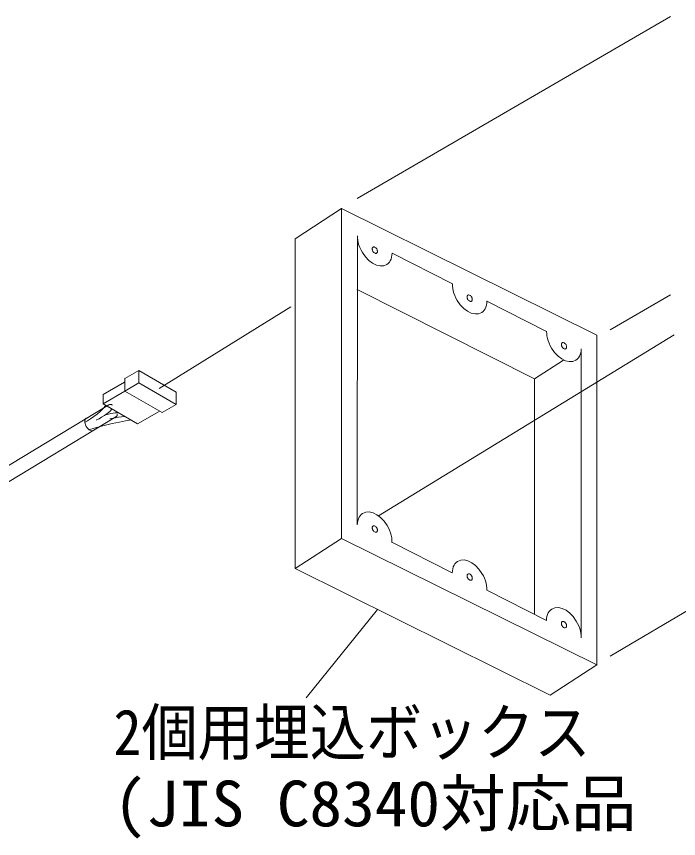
# Model space of a CAD drawing. Units: millimetres on the paper. Extents: x -305 to 305, y -152 to 152.
# Drawn here: x -128.1 to -93.27, y 37.67 to 80.88 of the extents above; entities that cross this region are included whole.
import ezdxf
from ezdxf.enums import TextEntityAlignment as Align

# ---------------------------------------------------------------- set-up
doc = ezdxf.new("R2010")
doc.units = ezdxf.units.MM
doc.layers.add('0-0_PV', color=7, linetype='Continuous', lineweight=9)
doc.styles.add('ＭＳ ゴシック', font='')
doc.styles.get('ＭＳ ゴシック').set_extended_font_data('MS Gothic')

msp = doc.modelspace()

# ---------------------------------------------------------------- linework, layer by layer
at = {"layer": '0-0_PV'}
for p, q in [((-93.69, 80.884), (-110.174, 71.313)), ((-110.165, 54.163), (-110.16, 69.36)), ((-108.332, 68.437), (-105.161, 66.834)), ((-100.839, 61.835), (-110.165, 66.541)), ((-93.69, 66.247), (-96.858, 64.414)), ((-103.343, 65.917), (-100.206, 64.333)), ((-113.659, 65.613), (-120.581, 61.33)), ((-93.501, 64.144), (-109.054, 54.642)), ((-98.389, 63.417), (-98.393, 48.222)), ((-99.316, 62.82), (-100.839, 61.835)), ((-100.839, 49.455), (-100.839, 61.835)), ((-122.402, 61.193), (-121.662, 61.621)), ((-123.539, 60.516), (-122.402, 61.193)), ((-151.662, 43.299), (-123.229, 60.477)), ((-122.862, 59.839), (-151.292, 42.659)), ((-80.265, 57.066), (-96.858, 47.255)), ((-110.988, 53.448), (-113.436, 51.865)), ((-105.175, 51.645), (-108.342, 53.244)), ((-100.214, 49.14), (-103.352, 50.724)), ((-112.858, 45.073), (-109.107, 49.718))]:
    msp.add_line(p, q, dxfattribs=at)
msp.add_lwpolyline([(-97.568, 46.796), (-97.568, 64.134), (-110.988, 70.787), (-113.436, 69.204), (-113.436, 51.865), (-100.016, 45.211)], close=True, dxfattribs=at)
for points in [[(-110.988, 70.787), (-110.988, 53.448), (-97.568, 46.796)], [(-110.16, 69.36), (-110.157, 69.241), (-110.143, 69.118), (-110.117, 68.991), (-110.079, 68.862), (-110.03, 68.732), (-109.97, 68.603), (-109.899, 68.475)], [(-109.337, 68.756), (-109.348, 68.748), (-109.358, 68.739), (-109.366, 68.727), (-109.371, 68.714), (-109.376, 68.7), (-109.378, 68.684), (-109.379, 68.667)], [(-109.145, 68.665), (-109.169, 68.699), (-109.196, 68.727), (-109.226, 68.748), (-109.256, 68.762), (-109.285, 68.769), (-109.313, 68.767), (-109.337, 68.756)], [(-109.899, 68.475), (-109.737, 68.246), (-109.555, 68.057), (-109.36, 67.912), (-109.161, 67.815), (-108.964, 67.77), (-108.778, 67.78), (-108.61, 67.85)], [(-109.379, 68.667), (-109.379, 68.649), (-109.377, 68.631), (-109.373, 68.613), (-109.368, 68.593), (-109.361, 68.574), (-109.352, 68.555), (-109.341, 68.536)], [(-109.341, 68.536), (-109.317, 68.502), (-109.29, 68.473), (-109.26, 68.452), (-109.23, 68.437), (-109.201, 68.431), (-109.173, 68.432), (-109.149, 68.443)], [(-109.149, 68.443), (-109.139, 68.451), (-109.13, 68.461), (-109.122, 68.472), (-109.116, 68.485), (-109.111, 68.499), (-109.108, 68.515), (-109.107, 68.531)], [(-109.107, 68.531), (-109.107, 68.549), (-109.109, 68.567), (-109.112, 68.586), (-109.118, 68.606), (-109.125, 68.626), (-109.134, 68.645), (-109.145, 68.665)], [(-108.61, 67.85), (-108.54, 67.904), (-108.48, 67.971), (-108.43, 68.047), (-108.39, 68.133), (-108.361, 68.228), (-108.342, 68.329), (-108.332, 68.437)], [(-105.161, 66.834), (-105.158, 66.715), (-105.145, 66.592), (-105.121, 66.466), (-105.085, 66.338), (-105.039, 66.209), (-104.98, 66.08), (-104.91, 65.952)], [(-104.348, 66.234), (-104.359, 66.226), (-104.368, 66.216), (-104.376, 66.205), (-104.381, 66.192), (-104.386, 66.178), (-104.389, 66.162), (-104.391, 66.146)], [(-104.391, 66.146), (-104.39, 66.128), (-104.387, 66.109), (-104.384, 66.09), (-104.378, 66.071), (-104.371, 66.052), (-104.362, 66.032), (-104.351, 66.014)], [(-104.154, 66.141), (-104.178, 66.175), (-104.206, 66.204), (-104.236, 66.225), (-104.266, 66.24), (-104.295, 66.247), (-104.323, 66.245), (-104.348, 66.234)], [(-104.117, 66.006), (-104.116, 66.025), (-104.118, 66.044), (-104.122, 66.063), (-104.128, 66.082), (-104.135, 66.102), (-104.144, 66.122), (-104.154, 66.141)], [(-104.91, 65.952), (-104.748, 65.723), (-104.565, 65.534), (-104.37, 65.389), (-104.171, 65.292), (-103.974, 65.247), (-103.788, 65.258), (-103.621, 65.327)], [(-104.351, 66.014), (-104.327, 65.979), (-104.3, 65.951), (-104.271, 65.929), (-104.241, 65.915), (-104.211, 65.908), (-104.183, 65.91), (-104.158, 65.921)], [(-104.158, 65.921), (-104.147, 65.929), (-104.138, 65.938), (-104.131, 65.949), (-104.125, 65.962), (-104.121, 65.976), (-104.118, 65.991), (-104.117, 66.006)], [(-103.621, 65.327), (-103.55, 65.382), (-103.49, 65.449), (-103.44, 65.525), (-103.4, 65.612), (-103.37, 65.706), (-103.351, 65.809), (-103.343, 65.917)], [(-100.206, 64.333), (-100.203, 64.214), (-100.189, 64.092), (-100.164, 63.965), (-100.127, 63.837), (-100.079, 63.707), (-100.02, 63.577), (-99.95, 63.449)], [(-99.387, 63.731), (-99.398, 63.723), (-99.407, 63.713), (-99.415, 63.702), (-99.421, 63.689), (-99.425, 63.675), (-99.428, 63.659), (-99.43, 63.642)], [(-99.43, 63.642), (-99.43, 63.624), (-99.427, 63.606), (-99.424, 63.588), (-99.418, 63.569), (-99.41, 63.549), (-99.401, 63.53), (-99.39, 63.511)], [(-99.194, 63.639), (-99.219, 63.673), (-99.246, 63.702), (-99.276, 63.723), (-99.306, 63.738), (-99.335, 63.744), (-99.363, 63.742), (-99.387, 63.731)], [(-99.156, 63.505), (-99.156, 63.523), (-99.158, 63.541), (-99.162, 63.56), (-99.167, 63.58), (-99.175, 63.6), (-99.184, 63.619), (-99.194, 63.639)], [(-99.95, 63.449), (-99.787, 63.22), (-99.605, 63.031), (-99.41, 62.886), (-99.211, 62.789), (-99.015, 62.744), (-98.829, 62.754), (-98.662, 62.823)], [(-99.39, 63.511), (-99.367, 63.476), (-99.34, 63.448), (-99.31, 63.426), (-99.28, 63.411), (-99.251, 63.404), (-99.223, 63.406), (-99.198, 63.416)], [(-99.198, 63.416), (-99.187, 63.425), (-99.179, 63.435), (-99.171, 63.447), (-99.165, 63.46), (-99.161, 63.474), (-99.158, 63.489), (-99.156, 63.505)], [(-98.662, 62.823), (-98.591, 62.879), (-98.531, 62.946), (-98.482, 63.024), (-98.443, 63.11), (-98.415, 63.205), (-98.397, 63.308), (-98.389, 63.417)], [(-122.402, 61.85), (-121.662, 62.28), (-119.691, 61.14), (-119.691, 60.481), (-120.429, 60.06)], [(-121.662, 62.28), (-121.662, 61.621), (-119.691, 60.481)], [(-120.429, 60.061), (-122.402, 61.194), (-122.402, 61.851)], [(-120.593, 60.118), (-121.722, 59.472), (-123.539, 60.516), (-123.539, 61.007), (-122.408, 61.659)], [(-123.401, 60.443), (-123.537, 60.277), (-123.692, 60.123), (-123.858, 59.981), (-124.029, 59.853), (-124.199, 59.738), (-124.361, 59.636), (-124.508, 59.549)], [(-123.079, 60.242), (-123.181, 60.128), (-123.318, 60.015), (-123.471, 59.909), (-123.621, 59.815), (-123.752, 59.741), (-123.843, 59.692), (-123.878, 59.674)], [(-123.229, 60.477), (-123.206, 60.487), (-123.182, 60.493), (-123.157, 60.495), (-123.13, 60.492), (-123.102, 60.485), (-123.074, 60.474), (-123.046, 60.46)], [(-124.42, 59.337), (-124.458, 59.413), (-124.483, 59.488), (-124.496, 59.56), (-124.496, 59.626), (-124.483, 59.683), (-124.458, 59.73), (-124.42, 59.763)], [(-124.231, 59.167), (-123.878, 59.282), (-123.478, 59.388), (-123.067, 59.482), (-122.683, 59.561), (-122.363, 59.622), (-122.143, 59.66), (-122.062, 59.674)], [(-123.385, 59.95), (-123.253, 59.985), (-123.123, 60.012), (-123.003, 60.031), (-122.897, 60.044), (-122.814, 60.052), (-122.76, 60.056), (-122.74, 60.057)], [(-122.402, 59.856), (-122.571, 59.84), (-122.732, 59.818), (-122.878, 59.795), (-123.003, 59.772), (-123.1, 59.752), (-123.163, 59.738), (-123.185, 59.733)], [(-122.787, 59.96), (-122.792, 59.938), (-122.799, 59.917), (-122.808, 59.897), (-122.818, 59.88), (-122.831, 59.864), (-122.845, 59.85), (-122.862, 59.839)], [(-124.051, 59.123), (-124.098, 59.107), (-124.151, 59.109), (-124.208, 59.127), (-124.265, 59.16), (-124.321, 59.207), (-124.374, 59.266), (-124.42, 59.337)], [(-109.885, 54.76), (-109.956, 54.704), (-110.017, 54.636), (-110.067, 54.558), (-110.108, 54.471), (-110.137, 54.375), (-110.156, 54.272), (-110.165, 54.163)], [(-108.596, 54.134), (-108.759, 54.363), (-108.942, 54.552), (-109.137, 54.697), (-109.336, 54.794), (-109.533, 54.839), (-109.718, 54.829), (-109.885, 54.76)], [(-109.337, 54.1), (-109.348, 54.092), (-109.358, 54.082), (-109.366, 54.07), (-109.371, 54.057), (-109.376, 54.043), (-109.378, 54.027), (-109.379, 54.011)], [(-109.145, 54.006), (-109.169, 54.041), (-109.196, 54.069), (-109.226, 54.091), (-109.256, 54.105), (-109.285, 54.112), (-109.313, 54.11), (-109.337, 54.1)], [(-108.342, 53.244), (-108.344, 53.363), (-108.357, 53.487), (-108.382, 53.615), (-108.419, 53.744), (-108.467, 53.875), (-108.526, 54.005), (-108.596, 54.134)], [(-109.379, 54.011), (-109.379, 53.993), (-109.377, 53.974), (-109.373, 53.955), (-109.368, 53.936), (-109.361, 53.916), (-109.352, 53.897), (-109.341, 53.879)], [(-109.341, 53.879), (-109.317, 53.845), (-109.29, 53.816), (-109.26, 53.795), (-109.23, 53.78), (-109.201, 53.773), (-109.173, 53.774), (-109.149, 53.783)], [(-109.149, 53.783), (-109.139, 53.792), (-109.13, 53.803), (-109.122, 53.815), (-109.116, 53.828), (-109.111, 53.842), (-109.108, 53.857), (-109.107, 53.873)], [(-109.107, 53.873), (-109.107, 53.891), (-109.109, 53.909), (-109.112, 53.928), (-109.118, 53.948), (-109.125, 53.967), (-109.134, 53.987), (-109.145, 54.006)], [(-103.606, 51.61), (-103.768, 51.84), (-103.951, 52.029), (-104.145, 52.174), (-104.345, 52.271), (-104.542, 52.316), (-104.728, 52.306), (-104.896, 52.237)], [(-104.896, 52.237), (-104.967, 52.181), (-105.028, 52.114), (-105.078, 52.037), (-105.118, 51.95), (-105.147, 51.855), (-105.166, 51.753), (-105.175, 51.645)], [(-104.348, 51.577), (-104.359, 51.569), (-104.368, 51.559), (-104.376, 51.547), (-104.381, 51.534), (-104.386, 51.52), (-104.389, 51.504), (-104.391, 51.488)], [(-104.391, 51.488), (-104.39, 51.47), (-104.387, 51.452), (-104.384, 51.433), (-104.378, 51.414), (-104.371, 51.394), (-104.362, 51.375), (-104.351, 51.355)], [(-104.154, 51.484), (-104.178, 51.519), (-104.206, 51.547), (-104.236, 51.568), (-104.266, 51.583), (-104.295, 51.589), (-104.323, 51.587), (-104.348, 51.577)], [(-104.117, 51.35), (-104.116, 51.368), (-104.118, 51.386), (-104.122, 51.405), (-104.128, 51.425), (-104.135, 51.445), (-104.144, 51.465), (-104.154, 51.484)], [(-103.352, 50.724), (-103.354, 50.843), (-103.368, 50.967), (-103.393, 51.094), (-103.429, 51.222), (-103.476, 51.352), (-103.535, 51.482), (-103.606, 51.61)], [(-104.351, 51.355), (-104.327, 51.321), (-104.3, 51.293), (-104.271, 51.271), (-104.241, 51.257), (-104.211, 51.25), (-104.183, 51.252), (-104.158, 51.262)], [(-104.158, 51.262), (-104.147, 51.27), (-104.138, 51.28), (-104.131, 51.292), (-104.125, 51.305), (-104.121, 51.319), (-104.118, 51.334), (-104.117, 51.35)], [(-99.936, 49.734), (-100.007, 49.678), (-100.068, 49.611), (-100.118, 49.534), (-100.158, 49.447), (-100.187, 49.352), (-100.206, 49.249), (-100.214, 49.14)], [(-98.646, 49.108), (-98.808, 49.338), (-98.99, 49.527), (-99.185, 49.673), (-99.385, 49.77), (-99.582, 49.815), (-99.768, 49.804), (-99.936, 49.734)], [(-99.387, 49.075), (-99.398, 49.067), (-99.407, 49.056), (-99.415, 49.045), (-99.421, 49.032), (-99.425, 49.018), (-99.428, 49.002), (-99.43, 48.985)], [(-99.43, 48.985), (-99.43, 48.967), (-99.427, 48.948), (-99.424, 48.929), (-99.418, 48.91), (-99.41, 48.891), (-99.401, 48.873), (-99.39, 48.854)], [(-99.39, 48.854), (-99.367, 48.819), (-99.34, 48.791), (-99.31, 48.769), (-99.28, 48.754), (-99.251, 48.748), (-99.223, 48.749), (-99.198, 48.759)], [(-99.194, 48.979), (-99.219, 49.014), (-99.246, 49.043), (-99.276, 49.065), (-99.306, 49.08), (-99.335, 49.087), (-99.363, 49.086), (-99.387, 49.075)], [(-99.198, 48.759), (-99.187, 48.767), (-99.179, 48.777), (-99.171, 48.789), (-99.165, 48.802), (-99.161, 48.816), (-99.158, 48.831), (-99.156, 48.847)], [(-99.156, 48.847), (-99.156, 48.865), (-99.158, 48.884), (-99.162, 48.903), (-99.167, 48.923), (-99.175, 48.942), (-99.184, 48.961), (-99.194, 48.979)], [(-98.393, 48.222), (-98.395, 48.34), (-98.408, 48.464), (-98.433, 48.591), (-98.468, 48.719), (-98.516, 48.849), (-98.575, 48.979), (-98.646, 49.108)]]:
    msp.add_lwpolyline(points, dxfattribs=at)
for centre, radius, start, end in [((-93.69, 80.884), 0.0009, 300.1408, 120.1408), ((-110.174, 71.313), 0.0009, 120.1408, 300.1408), ((-110.988, 70.787), 0.0009, 0, 180), ((-110.16, 69.36), 0.0009, 1.334, 181.334), ((-110.16, 69.36), 0.0009, 359.9805, 179.9805), ((-109.337, 68.756), 0.0009, 113.7054, 293.7054), ((-109.337, 68.756), 0.0009, 303.7075, 123.7075), ((-109.899, 68.475), 0.0009, 35.2076, 215.2076), ((-109.899, 68.475), 0.0009, 209.1087, 29.1088), ((-109.379, 68.667), 0.0009, 2.1338, 182.1338), ((-109.379, 68.667), 0.0009, 176.0738, 356.0738), ((-109.341, 68.536), 0.0009, 35.2022, 215.2021), ((-109.341, 68.536), 0.0009, 209.6429, 29.6429), ((-109.149, 68.443), 0.0009, 127.5847, 307.5847), ((-109.149, 68.443), 0.0009, 292.919, 112.919), ((-109.145, 68.665), 0.0009, 29.2043, 209.2043), ((-109.145, 68.665), 0.0009, 215.4435, 35.4435), ((-109.107, 68.531), 0.0009, 354.159, 174.159), ((-109.107, 68.531), 0.0009, 181.0458, 1.0458), ((-108.332, 68.437), 0.0009, 355.2018, 175.2018), ((-108.332, 68.437), 0.0009, 63.1779, 243.1779), ((-108.61, 67.85), 0.0009, 127.8407, 307.8407), ((-108.61, 67.85), 0.0009, 292.4434, 112.4434), ((-105.161, 66.834), 0.0009, 1.1146, 181.1146), ((-105.161, 66.834), 0.0009, 243.1779, 63.1779), ((-110.165, 66.541), 0.0009, 63.222, 243.222), ((-104.391, 66.146), 0.0009, 2.3934, 182.3934), ((-104.391, 66.146), 0.0009, 174.4622, 354.4622), ((-104.348, 66.234), 0.0009, 113.7332, 293.7332), ((-104.348, 66.234), 0.0009, 306.5458, 126.5458), ((-104.154, 66.141), 0.0009, 27.5436, 207.5436), ((-104.154, 66.141), 0.0009, 215.4916, 35.4916), ((-93.69, 66.247), 0.0009, 300.055, 120.055), ((-104.91, 65.952), 0.0009, 35.3578, 215.3578), ((-104.91, 65.952), 0.0009, 208.6667, 28.6667), ((-104.351, 66.014), 0.0009, 35.0383, 215.0383), ((-104.351, 66.014), 0.0009, 209.5187, 29.5187), ((-104.158, 65.921), 0.0009, 125.5689, 305.5689), ((-104.158, 65.921), 0.0009, 292.9952, 112.9952), ((-104.117, 66.006), 0.0009, 354.6024, 174.6024), ((-104.117, 66.006), 0.0009, 179.3204, 359.3204), ((-103.343, 65.917), 0.0009, 355.4019, 175.4019), ((-103.343, 65.917), 0.0009, 63.2013, 243.2013), ((-113.659, 65.613), 0.0009, 301.7486, 121.7486), ((-103.621, 65.327), 0.0009, 127.8221, 307.822), ((-103.621, 65.327), 0.0009, 292.6403, 112.6403), ((-96.858, 64.414), 0.0009, 120.055, 300.055), ((-100.206, 64.333), 0.0009, 1.4126, 181.4126), ((-100.206, 64.333), 0.0009, 243.2013, 63.2013), ((-93.501, 64.144), 0.0009, 301.424, 121.424), ((-99.43, 63.642), 0.0009, 0.3741, 180.3741), ((-99.43, 63.642), 0.0009, 175.7675, 355.7675), ((-99.387, 63.731), 0.0009, 114.3032, 294.3032), ((-99.387, 63.731), 0.0009, 307.1157, 127.1157), ((-99.194, 63.639), 0.0009, 27.8586, 207.8586), ((-99.194, 63.639), 0.0009, 215.5114, 35.5114), ((-99.95, 63.449), 0.0009, 35.2996, 215.2996), ((-99.95, 63.449), 0.0009, 208.7621, 28.7621), ((-99.39, 63.511), 0.0009, 34.4019, 214.4019), ((-99.39, 63.511), 0.0009, 209.2992, 29.2992), ((-99.198, 63.416), 0.0009, 130.4815, 310.4816), ((-99.198, 63.416), 0.0009, 291.8435, 111.8435), ((-99.156, 63.505), 0.0009, 352.981, 172.981), ((-99.156, 63.505), 0.0009, 180.355, 0.355), ((-98.389, 63.417), 0.0009, 355.7607, 175.7607), ((-98.389, 63.417), 0.0009, 359.9844, 179.9844), ((-99.316, 62.82), 0.0009, 302.9048, 122.9048), ((-98.662, 62.823), 0.0009, 128.2408, 308.2408), ((-98.662, 62.823), 0.0009, 292.4804, 112.4804), ((-121.662, 62.28), 0.0009, 0, 180), ((-122.402, 61.851), 0.0015, 0, 180), ((-122.402, 61.85), 0.0009, 120.1119, 300.1119), ((-100.839, 61.835), 0.0009, 122.9048, 302.9048), ((-100.839, 61.835), 0.0009, 0, 180), ((-100.839, 61.835), 0.0009, 243.222, 63.222), ((-122.408, 61.659), 0.0009, 299.9756, 119.9756), ((-121.662, 61.621), 0.0009, 300.052, 120.052), ((-122.402, 61.193), 0.0009, 120.052, 300.052), ((-122.402, 61.193), 0.0009, 300.7623, 120.7623), ((-120.581, 61.33), 0.0009, 121.7486, 301.7486), ((-123.539, 60.516), 0.0009, 120.7623, 300.7623), ((-123.401, 60.443), 0.0009, 320.6111, 140.6111), ((-123.229, 60.477), 0.0009, 114.9994, 294.9994), ((-123.229, 60.477), 0.0009, 301.1379, 121.1379), ((-123.079, 60.242), 0.0009, 318.0331, 138.0331), ((-123.046, 60.46), 0.0009, 242.9536, 62.9536), ((-120.593, 60.118), 0.0009, 299.7943, 119.7943), ((-119.691, 60.481), 0.0009, 239.9551, 59.9551), ((-124.42, 59.763), 0.0009, 311.2223, 131.2223), ((-123.878, 59.674), 0.0009, 117.1577, 297.1577), ((-123.385, 59.95), 0.0009, 104.8442, 284.8442), ((-123.185, 59.733), 0.0009, 103.0952, 283.0952), ((-122.862, 59.839), 0.0009, 123.5391, 303.5391), ((-122.862, 59.839), 0.0009, 301.1452, 121.1452), ((-122.787, 59.96), 0.0009, 347.7208, 167.7209), ((-122.74, 60.057), 0.0009, 273.2396, 93.2396), ((-122.402, 59.856), 0.0009, 275.504, 95.504), ((-122.062, 59.674), 0.0009, 279.506, 99.506), ((-120.429, 60.061), 0.0015, 240.1333, 60.1332), ((-120.429, 60.06), 0.0009, 119.6843, 299.6843), ((-124.508, 59.549), 0.0009, 120.5671, 300.5671), ((-124.42, 59.337), 0.0009, 33.3856, 213.3856), ((-124.42, 59.337), 0.0009, 206.3655, 26.3655), ((-124.231, 59.167), 0.0009, 108.0516, 288.0516), ((-124.051, 59.123), 0.0009, 288.4638, 108.4638), ((-109.885, 54.76), 0.0009, 112.5582, 292.5582), ((-109.885, 54.76), 0.0009, 308.3122, 128.3122), ((-109.054, 54.642), 0.0009, 121.424, 301.424), ((-110.165, 54.163), 0.0009, 175.581, 355.581), ((-110.165, 54.163), 0.0009, 179.9805, 359.9805), ((-109.337, 54.1), 0.0009, 112.9175, 292.9175), ((-109.337, 54.1), 0.0009, 305.687, 125.687), ((-108.596, 54.134), 0.0009, 28.6233, 208.6233), ((-108.596, 54.134), 0.0009, 215.3362, 35.3362), ((-109.379, 54.011), 0.0009, 2.0542, 182.0542), ((-109.379, 54.011), 0.0009, 176.0324, 356.0324), ((-109.341, 53.879), 0.0009, 35.4009, 215.4009), ((-109.341, 53.879), 0.0009, 210.1163, 30.1163), ((-109.149, 53.783), 0.0009, 131.4756, 311.4756), ((-109.149, 53.783), 0.0009, 290.9437, 110.9437), ((-109.145, 54.006), 0.0009, 29.2249, 209.2249), ((-109.145, 54.006), 0.0009, 215.1269, 35.1269), ((-109.107, 53.873), 0.0009, 354.1068, 174.1068), ((-109.107, 53.873), 0.0009, 181.0636, 1.0636), ((-110.988, 53.448), 0.0009, 302.8902, 122.8902), ((-108.342, 53.244), 0.0009, 63.1998, 243.1998), ((-108.342, 53.244), 0.0009, 180.9053, 0.9053), ((-113.436, 51.865), 0.0009, 122.8902, 302.8902), ((-104.896, 52.237), 0.0009, 112.4352, 292.4352), ((-104.896, 52.237), 0.0009, 308.0052, 128.0052), ((-105.175, 51.645), 0.0009, 175.4194, 355.4194), ((-105.175, 51.645), 0.0009, 243.1998, 63.1998), ((-104.391, 51.488), 0.0009, 2.4853, 182.4853), ((-104.391, 51.488), 0.0009, 174.4541, 354.4541), ((-104.348, 51.577), 0.0009, 113.3445, 293.3446), ((-104.348, 51.577), 0.0009, 306.7898, 126.7898), ((-104.154, 51.484), 0.0009, 27.0551, 207.055), ((-104.154, 51.484), 0.0009, 215.5575, 35.5575), ((-103.606, 51.61), 0.0009, 28.8876, 208.8876), ((-103.606, 51.61), 0.0009, 215.1498, 35.1498), ((-104.351, 51.355), 0.0009, 35.0697, 215.0696), ((-104.351, 51.355), 0.0009, 208.572, 28.5721), ((-104.158, 51.262), 0.0009, 126.9253, 306.9253), ((-104.158, 51.262), 0.0009, 292.3386, 112.3386), ((-104.117, 51.35), 0.0009, 354.7049, 174.7049), ((-104.117, 51.35), 0.0009, 179.2997, 359.2996), ((-103.352, 50.724), 0.0009, 63.2089, 243.2089), ((-103.352, 50.724), 0.0009, 181.164, 1.164), ((-109.107, 49.718), 0.0009, 321.0754, 141.0753), ((-99.936, 49.734), 0.0009, 112.6346, 292.6345), ((-99.936, 49.734), 0.0009, 308.1298, 128.1298), ((-100.839, 49.455), 0.0009, 180, 0), ((-100.214, 49.14), 0.0009, 175.6261, 355.6261), ((-100.214, 49.14), 0.0009, 243.2089, 63.2089), ((-99.43, 48.985), 0.0009, 0.361, 180.361), ((-99.43, 48.985), 0.0009, 175.7651, 355.7651), ((-99.39, 48.854), 0.0009, 34.403, 214.403), ((-99.39, 48.854), 0.0009, 210.0805, 30.0805), ((-99.387, 49.075), 0.0009, 113.0611, 293.0611), ((-99.387, 49.075), 0.0009, 308.9649, 128.9649), ((-99.194, 48.979), 0.0009, 29.3609, 209.3609), ((-99.194, 48.979), 0.0009, 215.1642, 35.1642), ((-99.156, 48.847), 0.0009, 353.1628, 173.1628), ((-99.156, 48.847), 0.0009, 180.3522, 0.3522), ((-98.646, 49.108), 0.0009, 28.9823, 208.9823), ((-98.646, 49.108), 0.0009, 215.0672, 35.0672), ((-99.198, 48.759), 0.0009, 127.198, 307.198), ((-99.198, 48.759), 0.0009, 292.2216, 112.2216), ((-98.393, 48.222), 0.0009, 180.9573, 0.9573), ((-98.393, 48.222), 0.0009, 179.9844, 359.9844), ((-96.858, 47.255), 0.0009, 120.5923, 300.5923), ((-97.568, 46.796), 0.0009, 243.6294, 63.6294), ((-112.858, 45.073), 0.0009, 141.0753, 321.0754)]:
    msp.add_arc(centre, radius, start, end, dxfattribs=at)

# ---------------------------------------------------------------- texts
at = {"layer": '0-0_PV', "style": 'ＭＳ ゴシック'}
for s, width, p in [('2個用埋込ボックス', 0.9, (-122.99, 41.339)), ('(JIS C8340対応品\u3000現場手配）', 1.05, (-122.99, 37.593))]:
    msp.add_text(s, height=2.405, dxfattribs=dict(at, width=width)).set_placement(p, align=Align.BOTTOM_LEFT)

doc.saveas('drawing.dxf')
